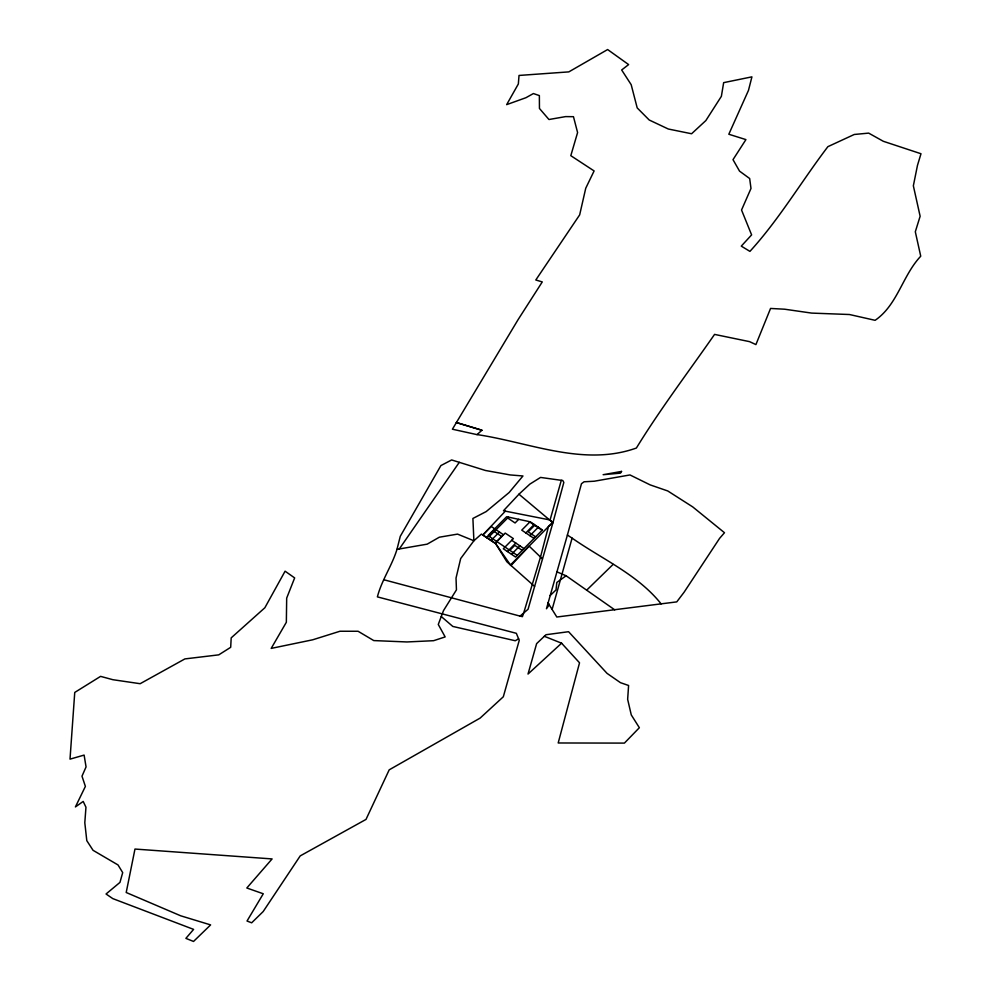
<?xml version="1.0" encoding="UTF-8"?>
<svg xmlns="http://www.w3.org/2000/svg" width="991" height="991" viewBox="0 0 991 991"><rect width="100%" height="100%" fill="white"/><g stroke="black" fill="none" stroke-linecap="round" stroke-linejoin="round"><path stroke-width="1.49" d="M396.982 549.373L400.277 536.317L440.908 465.572L451.648 459.948L485.441 470.477L510.241 474.937L522.951 475.977L509.139 492.515L486.172 511.591L472.905 518.454L473.884 540.764L460.679 558.565L456.033 578.05L456.442 589.868L443.497 610.617L438.27 624.466L445.157 636.916L433.612 640.694L406.967 641.957L373.768 640.582L358.085 631.267L339.975 631.242L312.698 639.802L271.2 648.399L286.349 622.274L286.684 598.106L294.649 577.914L285.086 571.188L264.857 607.756L231.188 637.87L230.692 647.309L218.763 654.853L184.883 658.916L140.152 683.703L112.875 679.702L100.587 676.37L74.746 692.436L70.014 759.143L84.111 755.092L86.056 766.923L81.993 776.176L85.387 786.408L75.403 806.934L83.207 801.434L85.957 807.256L84.805 822.741L86.799 840.665L93.055 850.315L118.028 864.957L122.698 872.6L119.961 882.399L106.049 893.993L112.788 898.614L193.604 929.385L185.887 938.366L193.53 941.45L210.625 924.9L180.721 915.808L126.204 892.507L134.974 849.052L272.091 858.924L246.809 887.998L263.272 893.771L247.019 921.023L251.664 922.807L263.172 911.559L300.223 855.89L366.001 819.421L389.203 769.834L480.115 718.103L503.317 696.772L519.247 640.359L516.336 633.311L377.385 596.879C381.684 580.131 392.027 565.675 396.982 549.373L427.183 544.158L439.323 537.209L457.545 534.112L473.884 540.764L481.378 534.099L495.611 543.551L510.452 564.981L552.557 522.455L518.962 494.212L503.44 510.774L550.067 519.978L552.904 522.79L528.054 609.267L520.04 616.105L383.765 579.723M567.397 535.066L581.469 483.719L584.083 481.787L594.29 481.217L629.979 474.949L650.183 484.896L667.748 490.954L692.709 506.897L724.483 532.724L719.59 538.361L684.112 592.197L676.754 601.884L556.818 617.009L548.097 602.974L567.397 535.066L572.092 538.113C602.231 559.246 637.634 574.458 661.121 603.866M552.111 609.44L572.092 538.113M550.067 519.978L561.29 480.325L562.727 480.424L563.829 482.431L552.904 522.79L548.457 526.593L540.479 557.128L523.682 613.02L522.406 616.65L520.04 616.105M399.249 549.026L459.291 462.326M495.611 543.551L506.835 561.736L511.022 565.502L529.132 546.115L542.449 558.912M534.025 538.447L521.749 530.148L530.123 521.7L542.399 529.987L515.605 557.053L503.329 548.766L513.375 538.609L505.199 533.084L495.141 543.229L482.865 534.942L505.36 511.145M482.865 534.942L491.239 526.481L503.515 534.781M486.965 537.704L495.339 529.244M489.331 536.478L508.494 517.129M491.053 540.467L499.427 532.006M496.764 541.495L501.694 536.515L494.261 531.498M518.702 519.321L515.085 522.975L507.665 517.971M507.429 551.529L515.803 543.068M525.849 532.923L534.211 524.462M509.857 550.339L514.787 545.36L522.195 550.364M534.657 525.28L528.178 531.82L535.586 536.825M511.517 554.291L519.891 545.83M529.937 535.685L538.311 527.224M586.87 589.967L613.082 564.424M550.191 595.517L556.013 589.942L556.831 582.46L566.096 575.771L614.742 609.837M544.344 636.296L536.626 643.63L528.017 674.053L561.587 643.196L579.537 662.806L558.193 742.977L624.417 743.101L639.356 727.716L631.267 714.907L627.65 699.349L628.591 685.487L620.465 682.675L607.049 673.372L568.574 631.701L546.016 634.723L544.344 636.296L561.587 643.196M518.962 494.212L529.838 484.128L540.566 477.427L561.29 480.325M518.627 638.836L515.246 640.743L452.8 626.436L441.255 616.513M477.018 434.578C529.293 442.345 583.637 466.91 636.383 448.031C660.464 408.812 688.336 372.108 714.561 334.401L749.592 341.647L755.91 344.595L770.552 308.449L784.587 309.204L811.629 313.094L849.473 314.519L875.115 320.316C897.586 304.906 902.429 275.597 920.738 256.211L915.312 231.77L920.131 216.249L913.355 185.8L917.468 165.398L920.986 153.741L883.291 141.279L868.673 133.116L854.254 134.479L827.881 146.668C801.533 181.291 779.322 219.172 749.927 251.38L741.28 246.127L751.612 234.892L741.541 210.018L750.992 188.451L749.667 178.529L739.546 171.133L733.006 159.662L745.913 139.607L728.819 134.243L748.478 90.379L751.921 76.852L723.653 82.649L721.374 96.338L705.852 120.568L691.582 133.76L668.318 129.016L649.204 119.998L637.201 107.908L631.18 84.669L621.667 69.977L628.616 64.588L607.632 49.55L568.822 71.885L519.024 75.452L518.343 83.975L506.661 104.637L525.936 97.713L533.406 93.55L539.364 95.594L539.451 108.465L548.952 119.515L565.613 116.604L573.467 116.69L577.592 132.559L570.804 155.674L594.105 170.935L585.743 188.24L579.661 214.886L535.797 279.995L542.275 281.915L518.082 319.659L452.404 429.214L476.993 434.628L481.973 430.23L456.417 422.513M456.393 422.562L481.936 430.28M566.096 575.771L556.93 571.844M542.065 530.284L529.157 521.576L506.636 516.732L487.981 535.574L517.265 555.344M511.703 540.306L523.979 548.593M511.022 565.502L534.558 586.35M548.097 602.974L546.462 608.759L549.225 604.807L548.097 602.974M621.543 471.419L620.477 473.141L603.135 474.701L621.543 471.419"/></g></svg>
